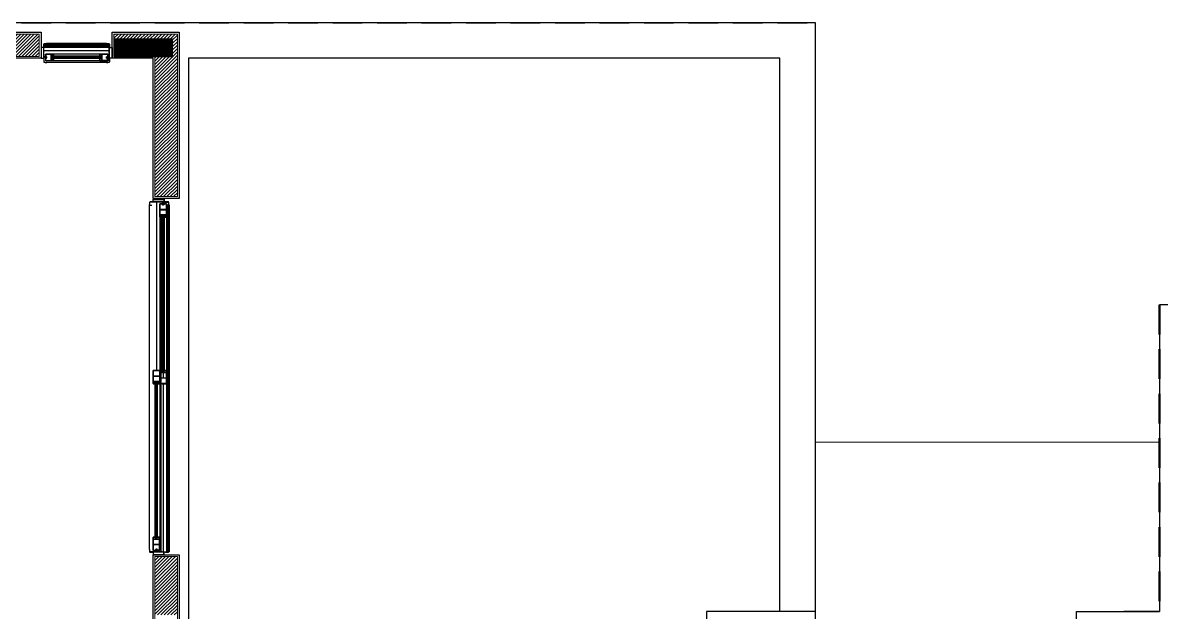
# Model space of a CAD drawing. Extents: x 233 to 569, y -241 to -74.
# Drawn here: x 399.13 to 408.73, y -171.82 to -166.85 of the extents above; entities that cross this region are included whole.
import ezdxf

# ---------------------------------------------------------------- set-up
doc = ezdxf.new("R2010")
doc.units = 0
doc.header["$MEASUREMENT"] = 0
doc.linetypes.add('TRAZOS', pattern=[0.75, 0.5, -0.25])
doc.layers.get('0').update_dxf_attribs({"linetype": 'CONTINUOUS', "lineweight": 50})
for name, color, linetype in [('2D N 0 PB PROYECCIONES', 7, 'CONTINUOUS'), ('2D N 0 PB SOLADO DECK EXTERIOR', 9, 'CONTINUOUS'), ('2D PA ABERTURAS CORTE', 1, 'CONTINUOUS'), ('2D PA ABERTURAS VISTA', 1, 'CONTINUOUS'), ('2D PA MUROS', 7, 'CONTINUOUS'), ('2D PB MUROS MAMP. HATCH', 10, 'CONTINUOUS'), ('2D PLATEA ESTRUCTURA COLUMNAS HATCH', 92, 'CONTINUOUS')]:
    doc.layers.add(name, color=color, linetype=linetype)
doc.layers.add('2D PA ESTRUCTURA COLUMNAS BORDES', color=95, linetype='CONTINUOUS', lineweight=9)
doc.layers.add('GRAFISMOS', color=8, linetype='CONTINUOUS', lineweight=13)
pattern_1 = [(45, (-33.139532, 77.621926), (-0.0141421356, 0.0141421356), [])]

msp = doc.modelspace()

# ---------------------------------------------------------------- hatches: boundary and pattern name
at = {"layer": '2D PB MUROS MAMP. HATCH'}
h = msp.add_hatch(dxfattribs=at)
h.set_pattern_fill('_USER', color=256, scale=0.02, angle=45, pattern_type=0)
h.set_pattern_definition(pattern_1)
h.paths.add_polyline_path([(396.6947, -182.259), (396.6947, -182.379), (396.5497, -182.379), (396.5497, -181.9846), (396.6947, -181.9846), (396.6947, -167.1313), (399.2665, -167.1313), (399.2665, -166.9413), (397.5756, -166.9413), (397.5756, -166.8613), (396.5055, -166.8613), (396.5047, -182.529), (397.5756, -182.529), (397.5756, -182.449), (400.2424, -182.449), (400.2424, -182.259)])
h.paths.add_polyline_path([(396.6947, -167.4557), (396.6947, -167.0613), (396.5497, -167.0613), (396.5497, -167.4557)], flags=17)
h = msp.add_hatch(dxfattribs=at)
h.set_pattern_fill('_USER', color=256, scale=0.02, angle=45, pattern_type=0)
h.set_pattern_definition(pattern_1)
h.paths.add_polyline_path([(400.431, -166.9413), (399.8965, -166.9413), (399.8965, -166.9813), (400.391, -166.9813), (400.391, -167.1313), (400.241, -167.1313), (400.241, -168.3135), (400.431, -168.3135)])
h = msp.add_hatch(dxfattribs=at)
h.set_pattern_fill('_USER', color=256, scale=0.02, angle=45, pattern_type=0)
h.set_pattern_definition(pattern_1)
h.paths.add_polyline_path([(400.241, -171.8419), (400.431, -171.8419), (400.431, -171.3509), (400.241, -171.3509)])
at = {"layer": '2D PLATEA ESTRUCTURA COLUMNAS HATCH'}
h = msp.add_hatch(dxfattribs=at)
h.set_pattern_fill('NET', color=256, scale=0.002, angle=90)
h.set_pattern_definition([(90, (-33.139532, 77.62192647), (-0.00025, 7e-20), []), (180, (-33.139532, 77.62192647), (-9e-20, -0.00025), [])])
h.paths.add_polyline_path([(400.391, -167.1313), (400.391, -166.9813), (399.8965, -166.9813), (399.8965, -167.1313)])

# ---------------------------------------------------------------- linework, layer by layer
at = {"linetype": 'TRAZOS', "ltscale": 0.5}
msp.add_line((408.7117, -169.2264), (408.7117, -171.812), dxfattribs=at)
at = {"layer": '2D N 0 PB PROYECCIONES', "linetype": 'TRAZOS', "ltscale": 0.5}
msp.add_line((396.4905, -166.8463), (405.8122, -166.8463), dxfattribs=at)
at = {"layer": '2D N 0 PB SOLADO DECK EXTERIOR'}
msp.add_line((405.8122, -170.3876), (405.8122, -166.8476), dxfattribs=at)
at = {"layer": '2D PA ABERTURAS CORTE'}
for p, q in [((399.3194, -167.1308), (399.3194, -167.1105)), ((399.3194, -167.1105), (399.3863, -167.1105)), ((399.321, -167.112), (399.321, -167.1308)), ((399.3668, -167.112), (399.321, -167.112)), ((399.3679, -167.1647), (399.3679, -167.113)), ((399.3679, -167.1647), (399.3679, -167.113)), ((399.3694, -167.113), (399.3694, -167.1647)), ((399.3694, -167.113), (399.3694, -167.1647)), ((399.3837, -167.112), (399.3704, -167.112)), ((399.3848, -167.1285), (399.3848, -167.113)), ((399.3863, -167.1105), (399.3863, -167.1285)), ((399.7768, -167.1105), (399.7768, -167.1285)), ((399.8436, -167.1105), (399.7768, -167.1105)), ((399.7783, -167.1285), (399.7783, -167.113)), ((399.7793, -167.112), (399.7926, -167.112)), ((399.7937, -167.113), (399.7937, -167.1647)), ((399.7937, -167.113), (399.7937, -167.1647)), ((399.7952, -167.1647), (399.7952, -167.113)), ((399.7952, -167.1647), (399.7952, -167.113)), ((399.7962, -167.112), (399.8421, -167.112)), ((399.8421, -167.112), (399.8421, -167.1308)), ((399.8436, -167.1308), (399.8436, -167.1105)), ((399.3194, -167.1308), (399.321, -167.1308)), ((399.3194, -167.1469), (399.321, -167.1469)), ((399.3194, -167.1469), (399.3194, -167.1673)), ((399.3863, -167.1673), (399.3194, -167.1673)), ((399.321, -167.1658), (399.321, -167.1469)), ((399.321, -167.1658), (399.3668, -167.1658)), ((399.3704, -167.1658), (399.3837, -167.1658)), ((399.3784, -167.1487), (399.3784, -167.1285)), ((399.3784, -167.1285), (399.3863, -167.1285)), ((399.7847, -167.1386), (399.3784, -167.1386)), ((399.3784, -167.1487), (399.3863, -167.1487)), ((399.3848, -167.1647), (399.3848, -167.1487)), ((399.7768, -167.1285), (399.3863, -167.1285)), ((399.3863, -167.1487), (399.3863, -167.1673)), ((399.7768, -167.1487), (399.3863, -167.1487)), ((399.7847, -167.1285), (399.7768, -167.1285)), ((399.7847, -167.1487), (399.7768, -167.1487)), ((399.7768, -167.1487), (399.7768, -167.1673)), ((399.7768, -167.1673), (399.8436, -167.1673)), ((399.7783, -167.1647), (399.7783, -167.1487)), ((399.7926, -167.1658), (399.7793, -167.1658)), ((399.7847, -167.1487), (399.7847, -167.1285)), ((399.8421, -167.1658), (399.7962, -167.1658)), ((399.8436, -167.1308), (399.8421, -167.1308)), ((399.8436, -167.1469), (399.8421, -167.1469)), ((399.8421, -167.1658), (399.8421, -167.1469)), ((399.8436, -167.1469), (399.8436, -167.1673)), ((400.3029, -168.3738), (400.2826, -168.3738)), ((400.2826, -168.3738), (400.2826, -168.4864)), ((400.2841, -168.4212), (400.2841, -168.3753)), ((400.2841, -168.3753), (400.3029, -168.3753)), ((400.2841, -168.467), (400.2841, -168.4248)), ((400.3368, -168.4222), (400.2851, -168.4222)), ((400.2851, -168.4237), (400.3368, -168.4237)), ((400.3368, -168.468), (400.2851, -168.468)), ((400.3029, -168.3738), (400.3029, -168.3753)), ((400.319, -168.3738), (400.3394, -168.3738)), ((400.319, -168.3738), (400.319, -168.3753)), ((400.3379, -168.3753), (400.319, -168.3753)), ((400.3379, -168.3753), (400.3379, -168.4212)), ((400.3379, -168.4248), (400.3379, -168.467)), ((400.3394, -168.4864), (400.3394, -168.3738)), ((400.2826, -168.4864), (400.3006, -168.4864)), ((400.2841, -168.4839), (400.2841, -168.4706)), ((400.2851, -168.4695), (400.3368, -168.4695)), ((400.3006, -168.4849), (400.2851, -168.4849)), ((400.3208, -168.4785), (400.3006, -168.4785)), ((400.3006, -168.4785), (400.3006, -168.4864)), ((400.3006, -168.4864), (400.3006, -169.7796)), ((400.3107, -168.4785), (400.3107, -169.7875)), ((400.3208, -168.4785), (400.3208, -168.4864)), ((400.3368, -168.4849), (400.3208, -168.4849)), ((400.3208, -168.4864), (400.3208, -169.7796)), ((400.3208, -168.4864), (400.3394, -168.4864)), ((400.3379, -168.4706), (400.3379, -168.4839)), ((400.226, -169.7796), (400.226, -169.8922)), ((400.2828, -169.7796), (400.226, -169.7796)), ((400.2275, -169.7811), (400.2813, -169.7811)), ((400.2275, -169.827), (400.2275, -169.7811)), ((400.244, -169.7811), (400.244, -169.7796)), ((400.2541, -169.7811), (400.2541, -169.7796)), ((400.2642, -169.7811), (400.2642, -169.7796)), ((400.2813, -169.7811), (400.2813, -169.827)), ((400.2826, -169.8922), (400.2826, -169.7796)), ((400.2826, -169.7796), (400.3006, -169.7796)), ((400.2828, -169.8922), (400.2828, -169.7796)), ((400.2841, -169.7821), (400.2841, -169.7954)), ((400.2841, -169.799), (400.2841, -169.8412)), ((400.3006, -169.7811), (400.2851, -169.7811)), ((400.2851, -169.7965), (400.3368, -169.7965)), ((400.3368, -169.798), (400.2851, -169.798)), ((400.3006, -169.7875), (400.3006, -169.7796)), ((400.3208, -169.7875), (400.3006, -169.7875)), ((400.3208, -169.7875), (400.3208, -169.7796)), ((400.3208, -169.7796), (400.3394, -169.7796)), ((400.3368, -169.7811), (400.3208, -169.7811)), ((400.3379, -169.7954), (400.3379, -169.7821)), ((400.3379, -169.8412), (400.3379, -169.799)), ((400.3394, -169.7796), (400.3394, -169.8922)), ((400.226, -169.8922), (400.244, -169.8922)), ((400.2275, -169.8727), (400.2275, -169.8306)), ((400.2275, -169.8896), (400.2275, -169.8763)), ((400.2802, -169.828), (400.2285, -169.828)), ((400.2285, -169.8295), (400.2802, -169.8295)), ((400.2802, -169.8738), (400.2285, -169.8738)), ((400.2285, -169.8753), (400.2802, -169.8753)), ((400.244, -169.8907), (400.2285, -169.8907)), ((400.244, -169.8843), (400.244, -169.8922)), ((400.2642, -169.8843), (400.244, -169.8843)), ((400.244, -171.1853), (400.244, -169.8922)), ((400.2541, -171.1932), (400.2541, -169.8843)), ((400.2642, -169.8843), (400.2642, -169.8922)), ((400.2802, -169.8907), (400.2642, -169.8907)), ((400.2642, -171.1853), (400.2642, -169.8922)), ((400.2642, -169.8922), (400.2828, -169.8922)), ((400.2813, -169.8306), (400.2813, -169.8727)), ((400.2813, -169.8763), (400.2813, -169.8896)), ((400.3029, -169.8922), (400.2826, -169.8922)), ((400.2841, -169.8448), (400.2841, -169.8907)), ((400.2841, -169.8907), (400.3029, -169.8907)), ((400.2851, -169.8422), (400.3368, -169.8422)), ((400.3368, -169.8438), (400.2851, -169.8438)), ((400.3379, -169.8907), (400.3029, -169.8907)), ((400.3029, -169.8922), (400.3394, -169.8922)), ((400.3379, -169.8907), (400.3379, -169.8448)), ((400.226, -171.1853), (400.244, -171.1853)), ((400.226, -171.298), (400.226, -171.1853)), ((400.2275, -171.1879), (400.2275, -171.2012)), ((400.2275, -171.2048), (400.2275, -171.247)), ((400.2275, -171.2506), (400.2275, -171.2965)), ((400.244, -171.1869), (400.2285, -171.1869)), ((400.2285, -171.2022), (400.2802, -171.2022)), ((400.2802, -171.2038), (400.2285, -171.2038)), ((400.2285, -171.248), (400.2802, -171.248)), ((400.2802, -171.2495), (400.2285, -171.2495)), ((400.244, -171.1932), (400.244, -171.1853)), ((400.2642, -171.1932), (400.244, -171.1932)), ((400.2642, -171.1932), (400.2642, -171.1853)), ((400.2642, -171.1853), (400.2828, -171.1853)), ((400.2802, -171.1869), (400.2642, -171.1869)), ((400.2813, -171.2012), (400.2813, -171.1879)), ((400.2813, -171.247), (400.2813, -171.2048)), ((400.2813, -171.2965), (400.2813, -171.2506)), ((400.2828, -171.1853), (400.2828, -171.298)), ((400.2463, -171.298), (400.226, -171.298)), ((400.2275, -171.2965), (400.2463, -171.2965)), ((400.2463, -171.298), (400.2463, -171.2965)), ((400.2813, -171.2965), (400.2624, -171.2965)), ((400.2624, -171.298), (400.2624, -171.2965)), ((400.2624, -171.298), (400.2828, -171.298))]:
    msp.add_line(p, q, dxfattribs=at)
at = {"layer": '2D PA ABERTURAS CORTE', "color": 1}
for p, q in [((399.3194, -167.1435), (399.3194, -167.144)), ((399.3273, -167.143), (399.3199, -167.143)), ((399.3199, -167.1446), (399.3278, -167.1446)), ((399.3281, -167.1386), (399.3273, -167.143)), ((399.3274, -167.1345), (399.3281, -167.1386)), ((399.3297, -167.1386), (399.3288, -167.1335)), ((399.3288, -167.1437), (399.3297, -167.1386)), ((399.8334, -167.1386), (399.8343, -167.1335)), ((399.8343, -167.1437), (399.8334, -167.1386)), ((399.8357, -167.1345), (399.835, -167.1386)), ((399.835, -167.1386), (399.8357, -167.143)), ((399.8353, -167.1327), (399.8559, -167.1327)), ((399.8431, -167.1446), (399.8353, -167.1446)), ((399.8559, -167.1345), (399.8357, -167.1345)), ((399.8357, -167.143), (399.8431, -167.143)), ((399.8436, -167.1435), (399.8436, -167.144)), ((399.857, -167.1355), (399.857, -167.1768)), ((399.859, -167.1473), (399.859, -167.1763)), ((399.8795, -167.1443), (399.8595, -167.1443)), ((399.8605, -167.1463), (399.86, -167.1463)), ((399.8815, -167.1463), (399.86, -167.1463)), ((400.3038, -168.3605), (400.1997, -168.3605)), ((400.2379, -168.3605), (400.1997, -168.3605)), ((400.2249, -168.3584), (400.2002, -168.3584)), ((400.2002, -168.3584), (400.2249, -168.3584)), ((400.2249, -168.3584), (400.2077, -168.3584)), ((400.226, -168.3359), (400.3184, -168.3359)), ((400.226, -168.3574), (400.226, -168.3359)), ((400.226, -168.3569), (400.226, -168.3574)), ((400.228, -168.3379), (400.3164, -168.3379)), ((400.228, -168.3579), (400.228, -168.3379)), ((400.2339, -168.3584), (400.2285, -168.3584)), ((400.3158, -168.3584), (400.2285, -168.3584)), ((400.3038, -168.3605), (400.2408, -168.3605)), ((400.3048, -168.3821), (400.3048, -168.3615)), ((400.3066, -168.3615), (400.3066, -168.3817)), ((400.3077, -168.3605), (400.3555, -168.3605)), ((400.3164, -168.3379), (400.3164, -168.3579)), ((400.3184, -168.3359), (400.3184, -168.3574)), ((400.3184, -168.3569), (400.3184, -168.3574)), ((400.3549, -168.3584), (400.3194, -168.3584)), ((400.3302, -168.3584), (400.3549, -168.3584)), ((400.3107, -168.384), (400.3056, -168.3831)), ((400.3066, -168.3817), (400.3107, -168.3825)), ((400.3107, -168.3825), (400.3151, -168.3817)), ((400.3158, -168.3831), (400.3107, -168.384)), ((400.3151, -168.3817), (400.3151, -168.3743)), ((400.3156, -168.3738), (400.3162, -168.3738)), ((400.3167, -168.3743), (400.3167, -168.3821)), ((400.2379, -171.3113), (400.1997, -171.3113)), ((400.2249, -171.3133), (400.2002, -171.3133)), ((400.2002, -171.3133), (400.2249, -171.3133)), ((400.2249, -171.3133), (400.2077, -171.3133)), ((400.226, -171.3144), (400.226, -171.3359)), ((400.226, -171.3149), (400.226, -171.3144)), ((400.226, -171.3359), (400.3184, -171.3359)), ((400.228, -171.3139), (400.228, -171.3338)), ((400.228, -171.3338), (400.3164, -171.3338)), ((400.2339, -171.3133), (400.2285, -171.3133)), ((400.3158, -171.3133), (400.2285, -171.3133)), ((400.3038, -171.3113), (400.2408, -171.3113)), ((400.3038, -171.3113), (400.2408, -171.3113)), ((400.2482, -171.2897), (400.2482, -171.3113)), ((400.2541, -171.2877), (400.249, -171.2886)), ((400.25, -171.29), (400.2541, -171.2893)), ((400.25, -171.3103), (400.25, -171.29)), ((400.2592, -171.2886), (400.2541, -171.2877)), ((400.2541, -171.2893), (400.2585, -171.2901)), ((400.2585, -171.2901), (400.2585, -171.2975)), ((400.259, -171.298), (400.2596, -171.298)), ((400.2601, -171.2975), (400.2601, -171.2897)), ((400.3038, -171.3113), (400.3555, -171.3113)), ((400.3164, -171.3338), (400.3164, -171.3139)), ((400.3184, -171.3359), (400.3184, -171.3144)), ((400.3184, -171.3149), (400.3184, -171.3144)), ((400.3549, -171.3133), (400.3194, -171.3133)), ((400.3302, -171.3133), (400.3549, -171.3133))]:
    msp.add_line(p, q, dxfattribs=at)
at = {"layer": '2D PA ABERTURAS CORTE', "color": 251}
for p, q in [((400.1952, -168.384), (400.2157, -168.384)), ((400.3599, -168.384), (400.3394, -168.384)), ((400.3107, -169.6922), (400.3107, -169.8438))]:
    msp.add_line(p, q, dxfattribs=at)
at = {"layer": '2D PA ABERTURAS CORTE'}
for centre, start, end in [((399.3668, -167.113), 0, 90), ((399.3668, -167.113), 0, 90), ((399.3704, -167.113), 90, 180), ((399.3704, -167.113), 90, 180), ((399.3837, -167.113), 0, 90), ((399.7793, -167.113), 90, 180), ((399.7926, -167.113), 360, 90), ((399.7926, -167.113), 0, 90), ((399.7962, -167.113), 90, 180), ((399.7962, -167.113), 90, 180), ((399.3668, -167.1647), 270, 0), ((399.3668, -167.1647), 270, 0), ((399.3704, -167.1647), 180, 270), ((399.3704, -167.1647), 180, 270), ((399.3837, -167.1647), 270, 0), ((399.7793, -167.1647), 180, 270), ((399.7926, -167.1647), 270, 360), ((399.7926, -167.1647), 270, 0), ((399.7962, -167.1647), 180, 270), ((399.7962, -167.1647), 180, 270), ((400.2851, -168.4212), 180, 270), ((400.2851, -168.4248), 90, 180), ((400.2851, -168.467), 180, 270), ((400.3368, -168.4212), 270, 0), ((400.3368, -168.4248), 0, 90), ((400.3368, -168.467), 270, 0), ((400.2851, -168.4706), 90, 180), ((400.2851, -168.4839), 180, 270), ((400.3368, -168.4706), 0, 90), ((400.3368, -168.4839), 270, 0), ((400.2851, -169.7821), 90, 180), ((400.2851, -169.7954), 180, 270), ((400.2851, -169.799), 90, 180), ((400.3368, -169.7821), 0, 90), ((400.3368, -169.7954), 270, 0), ((400.3368, -169.799), 0, 90), ((400.2285, -169.827), 180, 270), ((400.2285, -169.8306), 90, 180), ((400.2285, -169.8727), 180, 270), ((400.2285, -169.8763), 90, 180), ((400.2285, -169.8896), 180, 270), ((400.2802, -169.827), 270, 0), ((400.2802, -169.8306), 0, 90), ((400.2802, -169.8727), 270, 0), ((400.2802, -169.8763), 0, 90), ((400.2802, -169.8896), 270, 0), ((400.2851, -169.8412), 180, 270), ((400.2851, -169.8448), 90, 180), ((400.3368, -169.8412), 270, 0), ((400.3368, -169.8448), 0, 90), ((400.2285, -171.1879), 90, 180), ((400.2285, -171.2012), 180, 270), ((400.2285, -171.2048), 90, 180), ((400.2285, -171.247), 180, 270), ((400.2285, -171.2506), 90, 180), ((400.2802, -171.1879), 0, 90), ((400.2802, -171.2012), 270, 0), ((400.2802, -171.2048), 0, 90), ((400.2802, -171.247), 270, 0), ((400.2802, -171.2506), 0, 90)]:
    msp.add_arc(centre, 0.00102, start, end, dxfattribs=at)
at = {"layer": '2D PA ABERTURAS CORTE', "color": 1}
for centre, radius, start, end in [((399.3199, -167.1435), 0.000512, 90, 180), ((399.3199, -167.144), 0.000512, 180, 270), ((399.3278, -167.1337), 0.00102, 10, 90), ((399.3278, -167.1435), 0.00102, 270, 350), ((399.3286, -167.1812), 0.00102, 270.77429, 150.43845), ((399.8344, -167.1812), 0.00102, 29.56155, 269.22571), ((399.8353, -167.1337), 0.00102, 90, 170), ((399.8353, -167.1435), 0.00102, 190, 270), ((399.8355, -167.1055), 0.0768, 269.22571, 286.12762), ((399.8355, -167.1055), 0.0753, 269.89853, 286.01339), ((399.8431, -167.1435), 0.000512, 0, 90), ((399.8431, -167.144), 0.000512, 270, 0), ((399.8559, -167.1317), 0.00102, 270, 0), ((399.8559, -167.1355), 0.00102, 0, 90), ((399.8559, -167.1768), 0.00102, 286.01339, 0), ((399.8559, -167.1763), 0.00307, 286.12762, 0), ((399.8595, -167.1437), 0.000512, 180, 270), ((399.86, -167.1473), 0.00102, 90, 180), ((400.271, -168.382), 0.0768, 163.87238, 180.77429), ((400.271, -168.382), 0.0753, 163.98661, 180.10147), ((400.2002, -168.3615), 0.00307, 90, 163.87238), ((400.1997, -168.3615), 0.00102, 90, 163.98661), ((400.2249, -168.3574), 0.00102, 270, 0), ((400.2285, -168.3579), 0.000512, 180, 270), ((400.3038, -168.3615), 0.00102, 0, 90), ((400.3077, -168.3615), 0.00102, 90, 180), ((400.3158, -168.3579), 0.000512, 270, 0), ((400.3194, -168.3574), 0.00102, 180, 270), ((400.3549, -168.3615), 0.00307, 16.12762, 90), ((400.3555, -168.3615), 0.00102, 16.01339, 90), ((400.2841, -168.382), 0.0753, 359.89853, 16.01339), ((400.2841, -168.382), 0.0768, 359.22571, 16.12762), ((400.1952, -168.383), 0.00102, 180.77429, 60.43845), ((400.3058, -168.3821), 0.00102, 180, 260), ((400.3156, -168.3743), 0.000512, 90, 180), ((400.3156, -168.3821), 0.00102, 280, 360), ((400.3162, -168.3743), 0.000512, 0, 90), ((400.3599, -168.383), 0.00102, 119.56155, 359.22571), ((400.1952, -171.2888), 0.00102, 299.56155, 179.22571), ((400.271, -171.2898), 0.0768, 179.22571, 196.12762), ((400.271, -171.2898), 0.0753, 179.89853, 196.01339), ((400.2002, -171.3103), 0.00307, 196.12762, 270), ((400.1997, -171.3103), 0.00102, 196.01339, 270), ((400.2249, -171.3144), 0.00102, 0, 90), ((400.2285, -171.3139), 0.000512, 90, 180), ((400.2408, -171.3103), 0.00102, 180, 270), ((400.2492, -171.2897), 0.00102, 100, 180), ((400.259, -171.2975), 0.000512, 180, 270), ((400.259, -171.2897), 0.00102, 0, 80), ((400.2596, -171.2975), 0.000512, 270, 0), ((400.3158, -171.3139), 0.000512, 0, 90), ((400.3194, -171.3144), 0.00102, 90, 180), ((400.3549, -171.3103), 0.00307, 270, 343.87238), ((400.3555, -171.3103), 0.00102, 270, 343.98661), ((400.2841, -171.2898), 0.0753, 343.98661, 0.10147), ((400.2841, -171.2898), 0.0768, 343.87238, 0.77429), ((400.3599, -171.2888), 0.00102, 0.77429, 240.43845)]:
    msp.add_arc(centre, radius, start, end, dxfattribs=at)
at = {"layer": '2D PA ABERTURAS VISTA', "color": 1}
for p, q in [((399.3041, -167.0528), (399.3041, -167.0281)), ((399.3041, -167.0281), (399.3041, -167.0528)), ((399.3061, -167.1317), (399.3061, -167.0276)), ((399.3061, -167.0658), (399.3061, -167.0276)), ((399.857, -167.1317), (399.857, -167.0276)), ((399.857, -167.0658), (399.857, -167.0276)), ((399.859, -167.0528), (399.859, -167.0281)), ((399.859, -167.0281), (399.859, -167.0528)), ((399.2815, -167.0539), (399.2815, -167.1463)), ((399.303, -167.0539), (399.2815, -167.0539)), ((399.3036, -167.0559), (399.2836, -167.0559)), ((399.2836, -167.0559), (399.2836, -167.1443)), ((399.3025, -167.0539), (399.303, -167.0539)), ((399.3041, -167.0528), (399.3041, -167.0356)), ((399.3041, -167.1437), (399.3041, -167.0564)), ((399.3041, -167.0618), (399.3041, -167.0564)), ((399.3061, -167.1317), (399.3061, -167.0687)), ((399.857, -167.1317), (399.857, -167.0687)), ((399.859, -167.0528), (399.859, -167.0356)), ((399.859, -167.1437), (399.859, -167.0564)), ((399.859, -167.0618), (399.859, -167.0564)), ((399.8595, -167.0559), (399.8795, -167.0559)), ((399.86, -167.0539), (399.8815, -167.0539)), ((399.8605, -167.0539), (399.86, -167.0539)), ((399.8795, -167.0559), (399.8795, -167.1443)), ((399.8815, -167.0539), (399.8815, -167.1463)), ((399.2815, -167.1463), (399.303, -167.1463)), ((399.2836, -167.1443), (399.3036, -167.1443)), ((399.3025, -167.1463), (399.303, -167.1463)), ((399.3041, -167.1473), (399.3041, -167.1763)), ((399.3061, -167.1355), (399.3061, -167.1768)), ((399.3278, -167.1327), (399.3071, -167.1327)), ((399.3071, -167.1345), (399.3274, -167.1345))]:
    msp.add_line(p, q, dxfattribs=at)
at = {"layer": '2D PA ABERTURAS VISTA', "color": 251}
for p, q in [((399.8344, -167.0221), (399.3287, -167.0221)), ((399.857, -167.0338), (399.3061, -167.0338)), ((399.857, -167.044), (399.3061, -167.044)), ((399.857, -167.0539), (399.3061, -167.0539)), ((399.857, -167.082), (399.3061, -167.082)), ((399.7768, -167.1107), (399.3863, -167.1107)), ((399.8344, -167.1823), (399.3287, -167.1823)), ((399.7768, -167.1675), (399.3863, -167.1673)), ((405.5122, -167.1463), (400.526, -167.1463)), ((400.526, -167.1463), (400.526, -177.0341)), ((405.5122, -171.8132), (405.5122, -167.1463)), ((400.2541, -168.3605), (400.2541, -169.7796)), ((400.1943, -168.3839), (400.1943, -171.2878)), ((400.3396, -168.384), (400.3396, -169.8359)), ((400.3496, -168.384), (400.3496, -171.3113)), ((400.3498, -168.3839), (400.3498, -171.2878)), ((400.3603, -168.3839), (400.3603, -171.2878)), ((400.3609, -168.384), (400.3609, -171.3113)), ((400.2828, -168.4864), (400.2828, -171.1853)), ((400.2928, -168.4864), (400.2928, -169.8907)), ((400.2928, -169.8922), (400.2928, -171.3113)), ((400.3107, -169.8922), (400.3107, -171.3113)), ((400.3396, -169.8359), (400.3396, -171.3113)), ((408.7117, -170.3863), (405.8122, -170.3876))]:
    msp.add_line(p, q, dxfattribs=at)
msp.add_lwpolyline([(405.8122, -171.8132), (405.8122, -166.8463), (398.291, -166.8463)], dxfattribs=at)
at = {"layer": '2D PA ABERTURAS VISTA', "color": 1}
for centre, radius, start, end in [((399.3071, -167.0281), 0.00307, 106.12762, 180), ((399.3071, -167.0276), 0.00102, 106.01339, 180), ((399.3276, -167.0989), 0.0768, 89.22571, 106.12762), ((399.3276, -167.0989), 0.0753, 89.89853, 106.01339), ((399.3286, -167.0231), 0.00102, 209.56155, 89.22571), ((399.8344, -167.0231), 0.00102, 90.77429, 330.43845), ((399.8355, -167.0989), 0.0768, 73.87238, 90.77429), ((399.8355, -167.0989), 0.0753, 73.98661, 90.10147), ((399.8559, -167.0276), 0.00102, 0, 73.98661), ((399.8559, -167.0281), 0.00307, 0, 73.87238), ((399.303, -167.0528), 0.00102, 270, 0), ((399.3036, -167.0564), 0.000512, 0, 90), ((399.86, -167.0528), 0.00102, 180, 270), ((399.8595, -167.0564), 0.000512, 90, 180), ((399.303, -167.1473), 0.00102, 0, 90), ((399.3036, -167.1437), 0.000512, 270, 0), ((399.3071, -167.1763), 0.00307, 180, 253.87238), ((399.3071, -167.1317), 0.00102, 180, 270), ((399.3071, -167.1355), 0.00102, 90, 180), ((399.3071, -167.1768), 0.00102, 180, 253.98661), ((399.3276, -167.1055), 0.0768, 253.87238, 270.77429), ((399.3276, -167.1055), 0.0753, 253.98661, 270.10147)]:
    msp.add_arc(centre, radius, start, end, dxfattribs=at)
at = {"layer": '2D PA ESTRUCTURA COLUMNAS BORDES'}
msp.add_lwpolyline([(399.8965, -167.1313), (400.391, -167.1313), (400.391, -166.9813), (399.8965, -166.9813)], close=True, dxfattribs=at)
at = {"layer": '2D PA MUROS'}
for p, q in [((409.8051, -169.2263), (408.7117, -169.2263)), ((408.7117, -169.2263), (408.7117, -171.8132)), ((408.0117, -172.0332), (408.0117, -171.8132)), ((408.0117, -171.8132), (408.7117, -171.8132)), ((408.7117, -171.8132), (408.4117, -171.8132))]:
    msp.add_line(p, q, dxfattribs=at)
for points in [[(401.1422, -182.244), (401.1422, -182.464), (397.5906, -182.464), (397.5906, -182.544), (396.4897, -182.544), (396.4905, -166.8463), (397.5906, -166.8463), (397.5906, -166.9263), (399.2815, -166.9263), (399.2815, -167.1463), (396.7097, -167.1463), (396.7097, -182.244)], [(400.446, -168.3285), (400.226, -168.3285), (400.226, -167.1463), (399.8815, -167.1463), (399.8815, -166.9263), (400.446, -166.9263)], [(400.226, -171.3359), (400.446, -171.3359), (400.446, -173.153), (400.226, -173.153)], [(405.8117, -172.0332), (405.8117, -171.8132), (404.8917, -171.8132), (404.8917, -177.1138), (404.3688, -177.1138), (404.3688, -177.3338), (404.8917, -177.3338), (404.8917, -177.4089), (405.1117, -177.4089), (405.1117, -172.0332)]]:
    msp.add_lwpolyline(points, close=True, dxfattribs=at)
at = {"layer": 'GRAFISMOS'}
for points in [[(401.1272, -182.259), (401.1272, -182.449), (397.5756, -182.449), (397.5756, -182.529), (396.5047, -182.529), (396.5055, -166.8613), (397.5756, -166.8613), (397.5756, -166.9413), (399.2665, -166.9413), (399.2665, -167.1313), (396.6947, -167.1313), (396.6947, -182.259)], [(400.431, -168.3135), (400.241, -168.3135), (400.241, -167.1313), (399.8965, -167.1313), (399.8965, -166.9413), (400.431, -166.9413)], [(400.241, -171.3509), (400.431, -171.3509), (400.431, -173.133), (400.241, -173.133)]]:
    msp.add_lwpolyline(points, close=True, dxfattribs=at)

doc.saveas('drawing.dxf')
